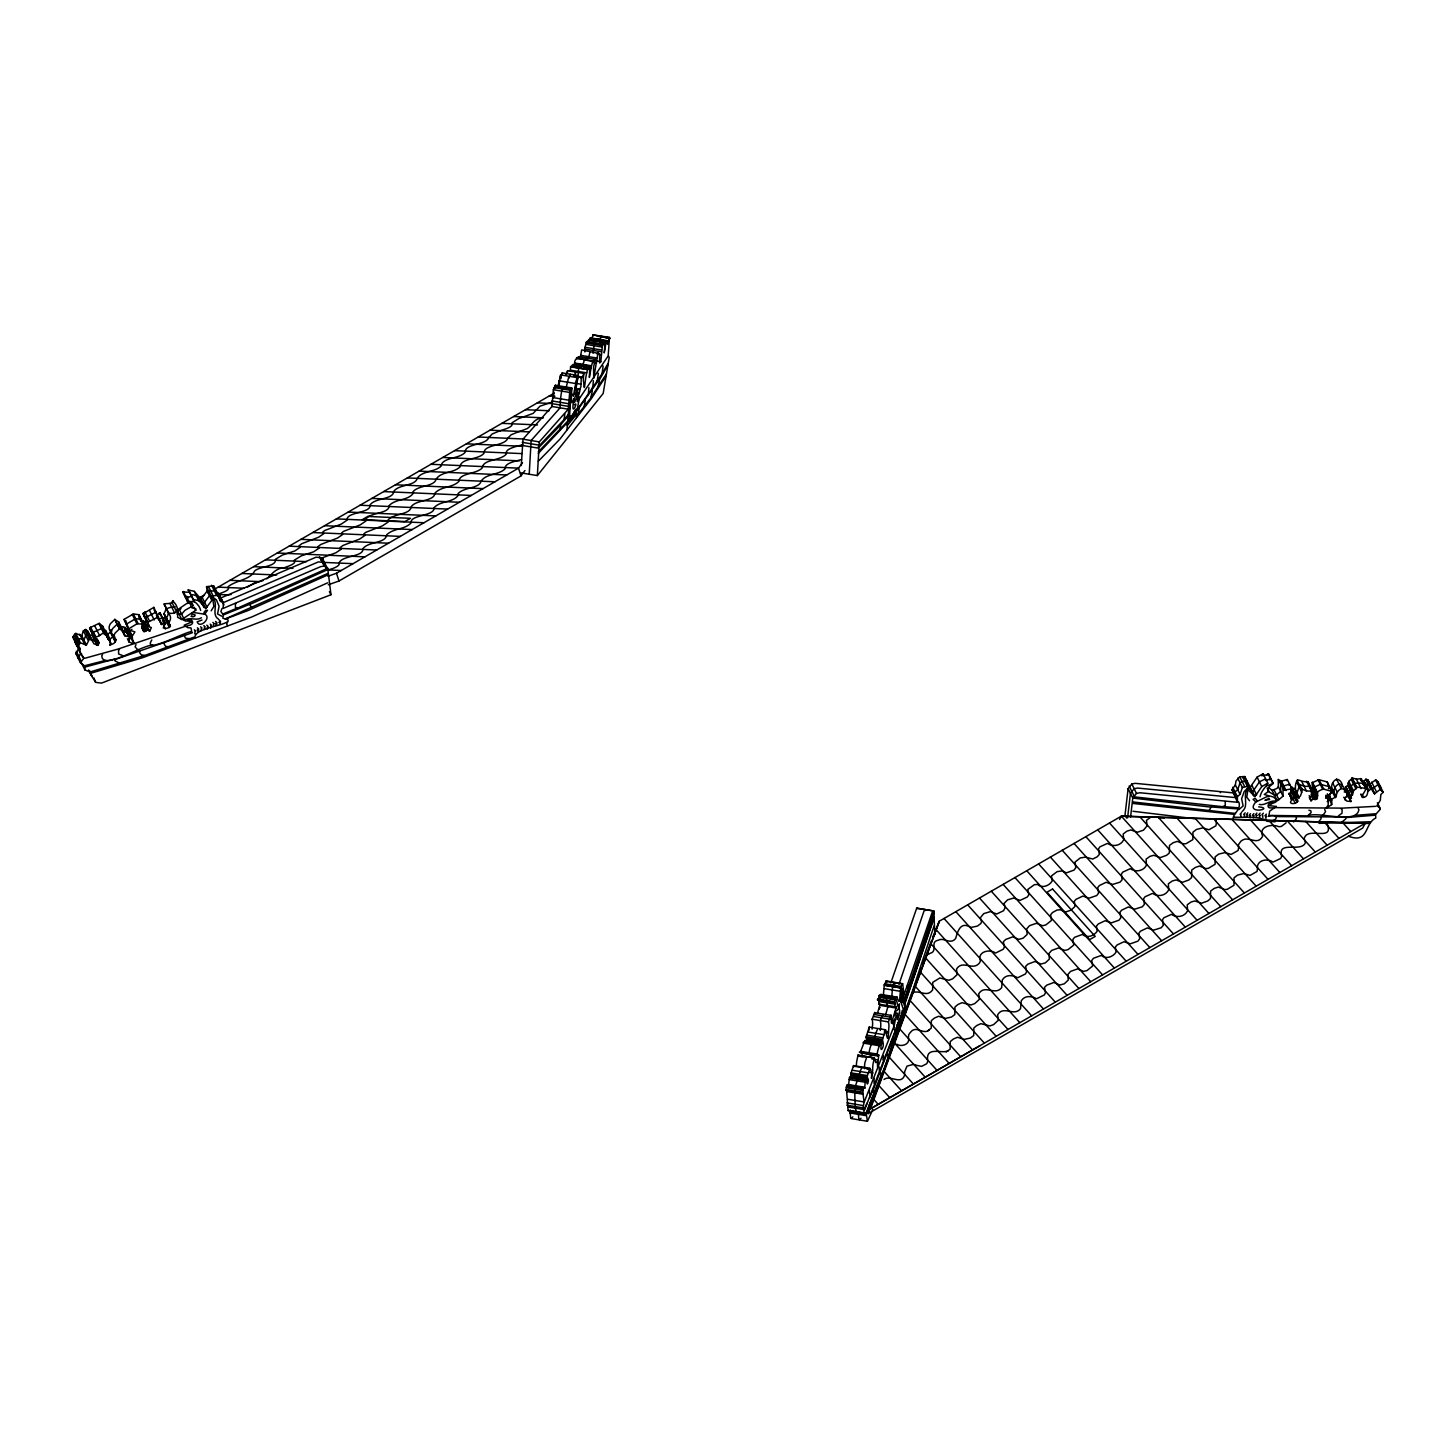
<?xml version="1.0" encoding="UTF-8"?>
<svg xmlns="http://www.w3.org/2000/svg" width="1456" height="1456" viewBox="0 0 1456 1456"><rect width="100%" height="100%" fill="white"/><g stroke="black" fill="none" stroke-linecap="round" stroke-linejoin="round"><path stroke-width="1.5" d="M867.394 1053.143C844.353 1049.43 877.677 1056.656 877.859 1055.818L878.732 1054.581L877.64 1067.266L877.258 1061.515L875.729 1062.571L874.328 1057.893L858.003 1055.181L856.765 1061.169A8.736 1.966 -80.6 0 0 856.365 1065.865M875.566 1054.49C861.734 1055.436 873.163 1050.286 870.069 1057.202M563.472 387.642C561.142 388.388 560.069 402.457 560.105 407.826L531.149 440.531L529.201 474.237M521.284 465.556L522.995 439.184L551.951 406.479L553.353 389.735L555.391 385.239L571.698 387.951L571.516 392.72L573.282 396.305L576.958 377.577L560.651 374.884L558.012 386.24M584.912 351.952C583.201 348.475 589.116 335.353 588.533 342.761M580.38 357.12L581.672 349.913L599.235 353.553A8.736 1.966 -80.6 0 1 599.581 358.394L599.617 362.981L600.818 361.689L602.493 344.872L605.241 342.324L604.222 352.88L606.388 340.886L607.498 344.289L609.463 337.392L608.208 355.519L609.209 357.393L603.166 393.484L537.355 475.584L521.048 472.891M895.24 1031.722L872.927 1090.726A5.569 1.256 -80.6 0 0 873.054 1091.873L874.273 1092.182M892.928 1037.873L893.183 1040.039L894.002 1039.366A15.889 3.585 -80.6 0 0 894.366 1038.801L894.384 1038.747M890.799 982.982L916.698 908.18L933.769 910.965L934.861 934.606M537.355 475.584L539.302 441.896L568.277 409.191L569.678 392.428L571.698 387.951M573.773 400.072L573.773 399.963A6.097 1.365 -80.6 0 0 573.737 398.908C571.316 406.952 575.957 395.413 576.631 391.664A12.704 2.857 -80.6 0 1 577.14 390.681L577.231 390.554M857.984 1055.291L874.328 1057.893L873.072 1063.881A8.736 1.966 -80.6 0 0 872.745 1070.051L871.489 1078.386L871.689 1072.617L869.814 1068.285L853.507 1065.592L850.759 1074.091L851.214 1077.003L868.395 1079.97C866.83 1093.201 866.047 1067.521 864.718 1088.123L846.791 1085.266L845.954 1090.362L862.935 1093.547L864.1 1101.955L863.099 1107.87L864.391 1113.258L866.138 1113.185L867.467 1121.266L872.854 1109.417M869.814 1068.285L867.066 1076.785L868.395 1079.97M864.391 1113.258L848.084 1110.564L846.628 1090.853M1325.67 798.288L1326.07 795.158L1328.4 799.872L1328.109 805.168L1326.307 807.989L1331.712 804.604C1333.15 798.489 1324.596 793.957 1333.914 791.991C1333.805 787.004 1339.083 780.58 1343.16 786.404A8.736 6.861 -26.4 0 1 1344.543 790.08M192.483 632.705L114.678 659.677A5.569 4.368 -26.4 0 0 115.133 661.006L119.374 663.062M208.317 592.101L208.317 593.447M323.214 560.36L322.158 557.848L316.079 557.175L220.566 598.088M184.421 635.526L185.331 638.074L188.17 638.565A15.889 12.467 -26.4 0 0 189.407 638.529L189.517 638.511M866.975 1040.239L866.174 1036.763L869.196 1027.081L885.503 1029.774C887.377 1039.457 888.124 1042.878 888.579 1030.429A9.173 2.057 -80.6 0 0 888.888 1024.442L888.415 1021.894L890.999 1015.36L874.674 1012.666L872.108 1019.2L872.581 1021.748A9.173 2.057 -80.6 0 1 872.271 1027.736L872.108 1029.119M878.751 1055.582L860.696 1052.47L860.66 1051.341L864.9 1040.549L882.809 1043.479L882.5 1039.457L885.503 1029.774M1244.534 777.486L1244.789 776.539L1239.784 776.812L1235.962 781.053L1235.38 784.948L1240.057 794.375L1237.382 796.687L1237.491 802.274L1139.921 792.756L1136.499 793.393L1132.786 798.07L1130.529 817.289M1246.864 782.2L1247.137 781.253L1242.132 781.508L1240.039 782.818L1237.727 789.662L1235.034 791.991L1235.143 797.56L1137.591 788.06L1134.169 788.679L1130.438 793.356L1127.581 817.835M1343.761 797.269L1346.782 801.091L1351.022 801.528L1350.058 799.162C1353.079 798.088 1348.474 795.777 1352.442 795.085L1353.479 790.845L1356.828 787.696C1348.529 771.88 1351.805 780.816 1360.723 778.632L1366.42 788.497L1361.742 796.396C1369.532 800.709 1369.441 783.765 1363.453 781.817L1365.728 779.288L1367.948 779.925L1374.628 793.738L1367.948 779.925M1356.828 787.696L1352.151 777.686M113.896 634.798L116.043 640.658L113.896 643.406L109.655 645.263L110.656 643.315C107.926 642.096 112.13 639.348 108.235 639.293L107.926 636.6L104.686 634.343L99.172 623.35L89.58 627.9L92.11 631.722M90.982 629.483L95.823 640.895L98.881 642.405L97.789 645.263L93.839 643.716L85.959 629.502L83.374 630.812L81.7 635.744L75.767 633.396L72.8 637.273L77.477 646.682L79.825 648.138L80.371 653.744L83.902 658.221L80.408 662.698L85.085 666.429L84.903 669.942L91.018 672.381L90.873 674.765L95.659 682.373L101.52 683.101L330.967 594.74L327.891 569.551L322.158 557.848M883.319 995.667L884.302 984.675L886.322 980.98L902.647 983.674L904.049 994.776L932.022 912.785L933.769 910.965M890.999 1015.105L891.418 1023.149L896.368 1006.915L895.094 1006.915L894.767 1002.347L877.458 999.835C879.843 998.179 878.077 995.212 880.771 994.393L897.078 997.105C901.173 1011.228 898.698 986.058 902.647 983.674M1328.4 799.872L1325.761 796.505L1329.528 794.94L1331.912 791.391L1327.235 781.963L1319.063 779.724L1312.256 782.691L1312.639 788.988L1317.316 798.416L1314.841 799.526L1311.201 794.011L1314.24 798.962M1312.42 782.181L1317.644 792.974L1317.316 798.416M901.155 989.898L901.155 989.771A54.363 12.23 -80.6 0 0 901.137 991.39L900.591 1002.11M1240.057 794.375L1242.368 787.532L1249.466 785.967L1244.789 776.539M578.997 357.958L579.033 356.702L595.34 359.414L593.575 367.058L593.739 378.323L597.997 352.607M587.15 359.304L587.187 358.067L584.529 359.577L582.891 364.946L591.263 367.003L589.352 377.45L589.826 367.076L573.082 364.437L570.661 366.73L570.261 371.153M874.637 1014.013L874.692 1012.411M882.791 1015.36C883.828 1012.976 879.206 1020.82 880.734 1023.095A9.173 2.057 -80.6 0 1 880.425 1029.083L880.279 1030.466M934.06 916.698L912.311 981.835A13.177 2.967 -80.6 0 1 912.075 981.708L911.729 980.434A6.971 1.565 -80.6 0 1 911.729 979.706L934.06 912.803M1256.71 801.073L1256.71 800.964A6.097 4.787 -26.4 0 0 1256.546 799.854L1255.072 798.361L1253.088 799.344L1255.946 801.983L1266.684 796.76A12.704 9.955 -26.4 0 1 1268.449 796.523L1268.722 796.505M565.893 374.793L567.585 370.698L583.892 373.391L583.419 377.796A9.173 2.057 -80.6 0 0 583.729 382.6C584.639 399.781 585.021 366.639 589.826 367.076M82.592 664.446L84.357 665.956M1327.071 823.568C1334.278 841.313 1310.491 827.954 1305.177 836.345L1304.139 838.365L1305.45 842.605C1301.482 853.016 1277.094 839.966 1281.717 856.292L1280.625 858.494L1272.963 862.116C1267.612 857.966 1257.056 860.023 1257.383 867.885M880.097 1072.217L880.097 1072.49A5.66 1.274 -80.6 0 0 880.116 1073.545C884.775 1076.967 891.145 1041.841 895.313 1036.526M576.958 377.577L576.558 380.999C582.127 365.292 572.135 394.885 578.542 389.152L579.524 390.481L580.889 386.732L581.308 376.977M887.177 1053.634L887.159 1053.889A5.951 1.347 -80.6 0 0 887.159 1054.927L888.196 1055.8M574.738 394.412L574.92 392.01A28.519 6.425 -80.6 0 1 575.266 388.716L575.83 384.912A31.741 7.153 -80.6 0 1 576.303 382.127L576.43 381.49M593.065 353.317L594.339 343.525L597.087 340.977M862.935 1093.547L863.117 1087.978L864.718 1088.123M567.585 370.698L567.294 373.482M1377.376 802.711L1380.27 809.281L1375.592 814.559L1375.774 818.017C1363.89 823.787 1369.259 844.134 1348.292 836.181M1352.151 778.287L1348.802 781.417L1347.765 785.658C1343.797 786.367 1348.402 788.661 1345.38 789.734L1350.021 799.926M555.391 385.239L555.155 388.57M141.796 627.845L143.944 631.595L147.875 629.957L149.64 631.322L151.369 627.609L149.113 626.608L143.125 613.722L153.863 607.37L161.361 624.333L164.2 622.222L165.183 623.022L163.272 627.882L165.383 628.683L169.296 627.463L170.37 625.989L164.055 613.613L164.601 612.448A9.173 7.189 -26.4 0 0 165.638 606.879C160.469 600.946 171.48 606.078 172.809 601C179.852 607.625 178.76 614.887 168.714 613.103L164.037 603.676M877.458 999.835L878.805 1000.236L878.787 1004.203L896.368 1006.915M574.883 366.111C572.19 350.095 589.862 365.529 595.34 359.414M583.092 365.547L591.245 366.894L593.011 360.542M891.472 997.014C892.783 993.611 891.563 981.326 894.985 983.965M907.634 984.675L907.634 984.766A17.872 4.022 -80.6 0 0 907.543 985.985L907.798 989.134L934.079 911.401M188.188 589.917L189.608 592.264L182.71 592.01L187.387 601.437L194.285 601.692L188.188 589.917L194.23 591.318L198.908 600.746L205.733 608.499L211.884 600.345L207.207 590.936L206.534 586.659L213.632 585.876L215.907 590.79M211.884 600.345L211.466 596.742L206.534 586.659M575.63 373.391L575.739 372.044L574.064 376.139L582.218 377.486L583.892 373.391M213.14 599.271L213.14 599.399A54.363 42.661 -26.4 0 0 213.031 600.837L213.886 606.424L211.175 610.792M216.271 591.991L218.618 593.375L223.296 602.802L223.187 608.408L320.757 566.602L324.178 566.093L326.836 567.276L327.891 569.551L249.995 604.367A6.971 5.478 -26.4 0 0 249.995 605.095L251.178 606.861M866.466 1080.206L849.612 1077.24L848.502 1085.157L846.791 1085.266M1327.235 781.963L1329.455 787.878L1328.436 788.661M1329.455 787.878L1329.583 786.677L1320.283 784.365L1314.75 786.895L1314.968 793.702L1311.892 794.248M172.864 602.129L173.009 600.582M175.193 606.824C176.522 606.952 162.235 607.079 167.986 611.593A9.173 7.189 -26.4 0 1 166.949 617.162L166.512 619.492L168.077 621.821L163.036 623.969M177.687 610.009L177.65 617.326L181.745 619.51L195.723 610.355L195.868 608.881L191.992 607.68L188.097 599.836M1289.051 793.174L1291.818 800.072C1285.812 806.005 1302.993 803.803 1296.149 798.161M1291.818 800.072L1289.616 794.139M576.449 417.69L576.54 414.305L567.239 425.571M892.51 1022.804L892.601 1023.823L893.256 1022.931A22.386 5.041 -80.6 0 1 894.221 1021.639C893.365 1026.243 893.42 1027.445 895.021 1031.321L864.627 1109.836M1297.46 779.815C1291.69 787.987 1299.662 807.898 1302.137 789.225C1292.327 773.555 1300.008 782.982 1307.961 781.708L1316.734 799.217M588.533 358.467L590.026 351.551M553.389 397.852L553.99 392.119M852.834 1116.879C848.812 1122.631 852.033 1108.926 848.084 1110.564M866.939 1042.605L867.139 1040.84M864.846 1041.713L864.9 1040.549M873.018 1043.06C871.707 1040.439 868.286 1053.216 869.396 1053.471M877.859 1055.818C875.438 1055.363 880.734 1039.93 881.153 1045.372C879.806 1054.726 884.811 1045.39 882.809 1043.479M578.178 374.392L578.651 368.168L581.727 366.548M560.269 377.523L560.651 374.884M566.948 429.848L568.768 408.918A11.393 2.566 -80.6 0 0 568.513 408.463M139.703 651.469L139.667 651.742A5.66 4.441 -26.4 0 0 139.721 652.798L141.305 654.854L144.726 655.473L193.721 637.218M559.122 384.712L559.504 382.218A31.741 7.153 -80.6 0 1 559.868 380.162M1268.649 787.569L1272.034 790.299L1276.821 788.533L1278.35 786.677L1278.313 779.379M1267.139 788.078L1268.686 791.209L1264.281 794.503L1273.327 796.978L1276.712 799.726L1278.932 799.653L1283.027 796.104L1282.991 788.806M568.677 377.086L566.166 387.587M164.346 643.024L164.291 643.279A5.951 4.677 -26.4 0 0 164.31 644.316L165.602 646.318L167.913 646.682M571.134 391.391L571.116 391.555A11.193 2.512 -80.6 0 0 570.879 393.284L569.569 416.634M877.458 1013.412L880.043 1004.203L878.787 1004.203M888.215 1005.568L885.612 1014.759M1260.041 796.796L1260.659 794.63A28.519 22.386 -26.4 0 1 1261.879 791.846L1263.826 788.861A31.741 24.916 -26.4 0 1 1265.519 786.768L1265.956 786.295M560.869 378.706L561.233 376.704M869.45 1090.726L869.469 1090.617A7.025 1.583 -80.6 0 0 869.232 1092.146L870.233 1095.458M77.477 646.682L80.444 642.824L86.377 645.154L89.38 639.166L92.547 640.622M879.042 1066.757L879.406 1071.015A8.59 1.929 -80.6 0 0 879.824 1070.906L879.934 1070.833M597.688 341.96L598.871 339.266M579.834 390.918L579.069 393.848A22.386 5.041 -80.6 0 0 578.087 396.505L577.522 399.581L579.47 396.96L577.286 409.409L588.388 393.921L588.879 387.569M1291.945 798.853L1291.399 797.87A9.173 7.189 -26.4 0 1 1290.362 792.665L1291.963 788.915L1284.137 790.044L1278.332 779.615L1281.444 781.18L1287.286 779.506L1286.904 780.689M1329.801 788.606L1331.567 787.277C1331.457 782.291 1336.754 775.884 1340.83 781.708A8.736 6.861 -26.4 0 1 1341.977 787.023M1331.821 800.181L1330.911 799.599L1336.244 796.687C1336.135 791.7 1341.431 785.294 1345.508 791.118A8.736 6.861 -26.4 0 1 1346.654 796.432L1344.598 797.852L1345.308 800.418M861.916 1055.837L862.425 1051.887L861.333 1053.125M874.31 1078.405L874.292 1078.532A5.569 1.256 -80.6 0 0 874.037 1080.061L874.073 1083.391L875.183 1083.337M893.784 1002.547C896.15 1000.873 894.384 997.924 897.078 997.105M895.895 1031.849L895.749 1030.338M897.697 1026.225L897.733 1024.114A7.626 1.711 -80.6 0 0 897.97 1023.077L897.569 1022.44M899.462 1022.076L899.499 1019.964A7.626 1.711 -80.6 0 0 899.753 1018.927L899.353 1018.29M901.209 1016.852L901.246 1014.741A7.626 1.711 -80.6 0 0 901.501 1013.704L901.173 1013.012M901.974 1014.777L902.01 1012.648A7.626 1.711 -80.6 0 0 902.265 1011.611L901.846 1010.974M902.738 1007.497L901.482 1003.712L901.446 989.37A11.193 2.512 -80.6 0 0 901.191 988.624L901.173 988.569M1329.474 795.467L1329.364 799.89L1327.199 801.655M1327.344 793.793L1331.712 804.604M897.806 1013.103L896.678 1015.596M896.732 1028.755L896.623 1027.099M898.57 1023.914L898.643 1021.675A7.626 1.711 -80.6 0 0 898.88 1020.638L898.479 1020.001M900.409 1019.782L900.463 1017.544A7.626 1.711 -80.6 0 0 900.718 1016.506L900.299 1015.869M902.993 1012.047L903.048 1009.791A7.626 1.711 -80.6 0 0 903.302 1008.771L902.975 1008.08M143.361 612.721L149.113 626.608M559.959 429.702L560.014 429.502A13.177 2.967 -80.6 0 0 560.251 428.41L560.578 425.789A6.971 1.565 -80.6 0 0 560.578 425.061L538.247 448.102L521.94 445.409L522.722 444.571M571.626 388.807L568.677 415.925M589.753 339.412L590.335 337.828L607.025 340.613M573.518 401.365C570.752 419.237 578.96 399.654 574.41 404.877M1361.742 779.087L1360.832 780.689M1363.872 784.638L1363.071 783.346C1356.81 782.8 1350.859 782.072 1350.094 790.371C1346.09 791.063 1350.84 793.374 1347.728 794.448L1348.693 796.814L1346.563 796.669M1249.466 785.967L1248.793 790.462L1254.945 796.578L1261.77 786.568L1267.812 783.164L1263.135 773.737L1257.092 777.14L1250.267 787.15L1254.945 796.578M561.761 374.683L562.216 372.9L578.542 375.612M77.696 644.171L78.042 649.03L83.902 658.221M80.408 662.698L75.73 653.289L79.225 648.812M569.423 417.872L569.023 420.147A7.626 1.711 -80.6 0 0 569.26 420.183L569.296 422.167M570.461 416.562L570.06 418.837A7.626 1.711 -80.6 0 0 570.297 418.873L570.461 418.8M571.225 415.542L570.825 417.817A7.626 1.711 -80.6 0 0 571.061 417.872L571.243 417.781M572.008 415.215L571.607 417.49A7.626 1.711 -80.6 0 0 571.844 417.544L571.88 419.51M572.972 413.777L572.554 416.052A7.626 1.711 -80.6 0 0 572.809 416.088L572.972 415.997M573.828 411.993L573.427 414.287A7.626 1.711 -80.6 0 0 573.664 414.323L573.7 416.289M574.756 410.738L574.337 413.031A7.626 1.711 -80.6 0 0 574.592 413.067L574.629 415.051M575.684 409.409L575.266 411.684A7.626 1.711 -80.6 0 0 575.52 411.72L575.684 411.648M576.558 409.118L576.139 411.393A7.626 1.711 -80.6 0 0 576.394 411.429L576.43 413.413M191.391 602.274L192.956 605.423L191.992 607.68M149.64 631.322L144.963 621.894L146.019 619.674M554.772 387.988L555.337 385.949L571.662 388.661M591.773 338.575L593.156 334.68L593.447 335.681M599.927 339.921L601.31 336.027L601.601 337.028M895.913 1030.065L895.931 1029.738A7.626 1.711 -80.6 0 0 896.168 1028.7L895.768 1028.063M1237.491 802.274L1231.994 789.643L1235.38 784.948M538.229 446.737L564.036 419.692L564.764 414.487A17.872 4.022 -80.6 0 0 564.673 413.631L564.673 413.631M126.526 632.85C124.088 628.828 126.272 626.007 120.702 626.808L119.756 626.116L122.086 630.83L127.436 631.959L126.818 632.705M127.6 626.699C125.416 633.433 141.05 647.683 128.965 641.932L129.766 636.672L125.089 627.245M592.41 388.042L592.483 387.787A8.59 1.929 -80.6 0 0 592.901 386.186L593.393 380.708M568.823 378.269L570.37 374.247M560.251 378.287L562.216 372.9M588.442 393.793L602.074 373.682L603.075 366.384A7.025 1.583 -80.6 0 0 602.875 365.802L602.875 365.802M912.311 981.835L904.758 1004.058M564.327 419.31L568.422 414.469M231.049 594.048L231.031 594.139A17.872 14.032 -26.4 0 0 230.849 594.758M235.708 603.548L235.726 603.476A17.872 14.032 -26.4 0 0 235.399 604.64L235.435 607.552L237.965 607.935L327.928 568.168M570.443 418.818L570.333 420.857M1216.251 819.983L1216.088 820.656A4.059 3.112 27.5 0 0 1216.124 821.657L1216.142 821.712M911.729 979.506L904.14 1001.109M934.006 926.143L912.348 991.263L881.062 1076.949L867.43 1109.417M917.771 908.708L917.444 908.271M907.943 989.061L904.14 1000.017M898.953 984.329L923.868 911.438L924.851 909.527L925.743 910.564M934.042 918.226L904.085 1005.186L903.612 996.086A11.393 2.566 -80.6 0 1 903.794 995.085M883.574 1055.746L882.918 1059.786L883.919 1060.532M77.223 646.646L74.984 642.078L77.186 638.638L82.027 638.929L83.72 640.567L85.704 635.526C90.836 630.594 89.926 642.296 95.441 640.567L98.407 644.735M895.094 1012.229L895.167 1012.047A12.704 2.857 -80.6 0 1 895.677 1010.974C899.426 1011.338 900.372 998.325 898.57 1006.533A6.097 1.365 -80.6 0 0 898.534 1007.752L898.534 1007.861M881.517 1074.2L869.141 1105.231M893.238 1028.118L864.464 1101.409M939.229 921.248L1121.266 816.215L1365.2 823.259L1362.689 828.1L868.104 1113.64L921.175 968.731M922.722 964.473L931.312 941.031M932.877 936.772L939.284 921.284L868.104 1113.64M1289.233 785.403L1289.634 784.202L1283.773 785.894L1280.661 784.329L1280.698 791.391L1276.603 794.94L1274.382 795.012L1268.231 791.463M576.722 416.088L590.772 397.943L592.21 391.555A5.66 1.274 -80.6 0 0 592.21 390.463L592.21 390.226M939.284 921.284L870.561 1108.689L980.015 1045.645M1126.598 818.017L1125.033 814.869L1128.109 788.661L1131.822 783.983L1135.243 783.346L1232.813 792.847M597.16 381.399L598.289 373.591A5.569 1.256 -80.6 0 0 598.034 373.1M590.772 397.943L606.442 373.864M578.414 394.722L577.249 401.583L578.123 400.637A38.493 8.663 -80.6 0 1 578.778 399.745M571.207 417.817L571.098 419.838M572.936 416.034L572.845 418.072M575.648 411.666L575.557 413.704M584.184 406.242L585.148 401.346A5.951 1.347 -80.6 0 0 585.148 400.291L585.148 400.072M905.141 1006.842L896.059 1032.067L895.859 1036.217M869.56 1105.705L865.865 1113.185M849.867 1111.201L850.304 1110.145M867.794 1110L866.193 1113.895M898.789 1008.116C902.065 1011.938 894.184 1027.099 897.97 1015.123M598.034 386.714L599.253 381.49A5.569 1.256 -80.6 0 0 599.381 379.834L607.68 365.511M869.596 1098.042L872.927 1090.144M182.983 619.874L185.549 621.057A22.386 17.563 -26.4 0 1 188.952 621.166L191.446 622.094L184.129 625.225L187.733 627.663L190.991 627.918L191.737 631.995C190.663 628.755 141.159 656.201 151.806 639.985M878.769 1009.536L878.86 1009.336A12.704 2.857 -80.6 0 1 879.369 1008.262L880.152 1007.425M105.542 630.666L104.359 630.211M107.107 634.998L111.366 631.231M113.714 635.944L109.437 639.712M848.32 1107.142L848.702 1106.196M577.923 414.268L577.959 414.214A15.889 3.585 -80.6 0 0 578.305 413.304L579.379 407.498M866.975 1103.211L864.409 1108.944M1368.13 791.227L1371.297 788.715L1374.3 793.72M162.38 621.184L163.017 619.783C162.071 615.215 157.758 623.168 156.52 615.142L158.868 619.856M205.733 608.499L201.055 599.089L207.207 590.936M577.34 392.192L576.139 395.868L577.504 393.193M1290.817 788.26L1291.8 787.132L1294.147 788.843M1298.825 798.252L1296.477 796.541L1295.494 797.67L1295.967 800.4L1297.715 801.291M1310.036 788.369L1310.309 786.404L1304.121 786.276L1299.808 784.529L1296.987 793.01L1294.147 791.827L1293.146 792.974L1293.62 795.686L1295.367 796.578M1302.137 789.225L1306.469 790.972L1312.639 791.118L1311.565 795.941L1309.308 797.688L1311.037 800.836L1313.549 798.707M894.821 1015.942L896.132 1012.666L894.967 1014.341M1119.591 819.437L1121.338 816.179L1365.109 823.168M607.898 363.745L602.111 373.591M106.834 637.309L107.999 635.071L105.706 633.433M607.862 356.392L579.069 399.017M148.348 624.369L147.311 626.608L145.545 625.261L141.596 626.881L143.944 631.595M1233.25 820.565C1231.448 813.868 1241.422 810.573 1238.983 802.456A11.393 8.936 -26.4 0 0 1238.364 801.928M1261.824 775.83L1263.135 773.737M606.133 375.848L591.245 398.798L559.959 439.111L538.301 461.224M1362.689 784.22L1363.453 781.817M1365.036 788.934L1368.058 783.983L1370.296 784.638L1371.971 789.006L1377.904 784.711L1380.561 786.859L1380.27 788.333M599.381 379.215L577.067 410.683M861.006 1118.226C856.983 1123.977 860.187 1110.273 856.237 1111.911L855.382 1107.798C854.708 1096.495 853.835 1084.975 858.421 1079.442M1265.009 779.124L1259.422 781.854L1252.615 791.864L1249.066 787.241M1267.812 783.164L1266.392 785.985L1273.29 783.437L1268.595 787.314L1267.721 789.261L1268.686 791.209M1374.628 793.738L1380.233 789.407L1383.2 792.301L1380.852 794.539L1380.306 800.309L1376.775 805.969L1379.724 807.407M893.893 1021.166L895.294 1019.801L894.184 1025.952A38.493 8.663 -80.6 0 0 893.529 1027.718M1286.139 822.786L1281.608 826.28A8.718 6.679 27.5 0 1 1278.732 826.662C1271.598 823.532 1258.366 826.589 1262.643 836.217C1257.365 846.282 1248.629 835.271 1241.804 840.603A28.847 22.095 27.5 0 0 1241.022 841.095L1238.528 844.535L1238.492 846.919M1312.639 788.988L1311.11 790.189M522.486 462.717L518.463 468.177L336.482 573.245L327.928 576.285M328.292 584.784L338.993 580.999L520.975 475.93L524.943 470.506M567.258 422.713L538.265 453.435M140.704 620.948L141.25 619.401L135.717 618.691L126.417 624.078L127.564 625.698L125.216 620.984L126.144 621.002M1247.519 788.606L1247.428 788.733A11.193 8.772 -26.4 0 0 1246.554 790.117C1243.096 797.742 1249.011 805.896 1242.059 811.593M119.465 624.788L118.719 621.985L114.86 619.419L110.492 623.605A8.736 6.861 -26.4 0 0 109.346 629.301L114.733 639.821L116.243 639.512M568.168 415.888L560.578 424.879M1377.922 783.619L1378.231 782.145L1375.556 779.997L1369.623 784.293M102.593 654.581L102.521 654.672A7.025 5.515 -26.4 0 0 101.793 655.782C102.175 671.252 144.29 643.77 152.807 645.317M132.569 641.313L132.278 636.108L134.917 631.868L128.874 629.957L124.088 619.382L133.388 613.977L138.902 614.687L143.744 624.551L143.361 630.976M181.745 619.51L177.068 610.1L188.643 602.202M567.694 421.184L538.265 451.942M143.58 624.096L136.937 623.841L128.765 628.792L128.874 629.957M136.009 644.498L135.117 646.883L137.264 649.267A8.59 6.734 -26.4 0 0 138.739 649.758L139.103 649.831M1277.695 800.418L1275.128 802.438A22.386 17.563 -26.4 0 0 1271.725 803.694L1269.414 805.732L1276.439 806.406L1269.687 811.119L1268.94 815.451L1307.652 815.888L1311.146 812.557L1310.8 810.755L1308.871 810.209M1311.037 800.836L1309.199 795.595M875.129 1041.586C872.381 1040.894 877.659 1028.427 877.386 1029.556M131.877 629.338L129.93 631.413L130.221 636.6L132.023 638.838L128.801 638.274M119.501 649.34L119.41 649.431A5.569 4.368 -26.4 0 0 118.518 650.577L118.664 653.981L122.504 655.509M896.659 1027.008L896.805 1026.498A7.626 1.711 -80.6 0 0 897.042 1025.479L896.641 1024.842M161.853 624.715L157.175 615.287L159.523 612.794L160.67 615.069M185.058 596.723L185.64 596.177C194.667 599.162 187.788 591.864 196.578 596.032L203.385 603.785L209.555 595.65L208.863 591.373L215.961 590.59L218.273 596.651L215.943 591.955M218.618 619.255C211.393 614.632 217.799 606.297 214.123 599.253A11.193 8.772 -26.4 0 0 213.249 598.161L213.249 598.161M883.992 1079.515C890.126 1074.364 900.936 1085.612 904.595 1075.22A10.72 8.208 27.5 0 0 904.613 1073.127L904.485 1072.38M87.487 630.466L90.054 635.162L93.73 635.326M201.456 617.781C196.378 620.948 191.373 617.271 185.767 619.546A8.408 6.588 -26.4 0 1 184.675 619.419M162.562 618.891L165.693 616.58M1244.425 777.395L1243.187 778.105M1208.516 810.865L1208.68 810.719A13.177 10.338 -26.4 0 0 1209.499 809.973L1210.682 807.825A6.971 5.478 -26.4 0 0 1210.682 807.097L1132.786 798.07L1128.109 788.661M1255.8 801.983C1244.37 815.251 1275.492 808.662 1258.676 806.861M95.659 638.893L94.258 637.328L95.277 636.545C99.081 638.056 102.903 630.666 104.686 634.343M148.039 622.149L158.54 616.78M1238.91 809.591L1243.133 805.951L1241.604 798.743L1244.261 791.482L1249.303 786.604L1244.625 777.195M1267.011 775.138L1268.613 774.01L1273.29 783.437M1269.341 779.834L1270.942 778.723L1265.519 780.507M141.76 621.093L144.963 621.894M247.393 587.15L253.999 583.183L263.008 580.598M81.554 653.526L78.624 655.928L78.06 657.985L79.607 659.896M903.63 1003.148C900.19 1001.528 905.304 989.843 900.773 987.932L884.374 985.239L900.663 987.896M266.757 578.778C271.781 574.556 275.275 568.222 284.211 567.731C287.178 566.493 297.206 563.891 294.33 560.141L301.283 555.883L313.695 551.788L319.064 548.166L317.954 546.601L320.757 544.489L337.483 538.065L342.579 534.57L341.632 532.896L343.598 531.349L360.269 524.87L366.129 520.866C364.473 512.585 390.117 514.368 388.97 505.814C395.213 498.498 408.426 500.991 413.486 492.911M929.383 1029.811C923.559 1035.544 916.097 1024.533 910.382 1032.468A13.286 10.174 27.5 0 0 908.726 1034.852L908.38 1037.855A13.341 10.228 27.5 0 1 908.671 1038.856C909.472 1044.735 900.955 1047.173 896.787 1044.189M197.324 630.084L197.925 629.738A7.626 5.988 -26.4 0 0 198.78 629.047L197.361 627.827M215.524 623.714L216.107 623.368A7.626 5.988 -26.4 0 0 216.962 622.695L215.543 621.457M219.128 622.349L219.71 622.003A7.626 5.988 -26.4 0 0 220.566 621.312L219.146 620.092M948.275 1050.777C942.087 1054.144 926.325 1045.936 927.545 1059.768A6.861 5.26 27.5 0 1 926.416 1063.917L921.575 1066.374L915.697 1065.173M853.762 1066.811L853.507 1065.592M887.359 1005.313C886.376 1002.147 885.339 998.47 888.924 995.758M1241.531 812.612L1240.112 814.304A7.626 5.988 -26.4 0 0 1240.967 814.705L1240.767 816.543A3.731 2.93 -26.4 0 0 1241.185 816.78M1245.135 812.794L1243.715 814.486A7.626 5.988 -26.4 0 0 1244.571 814.887L1244.37 816.707A3.731 2.93 -26.4 0 0 1244.789 816.962M1247.81 812.885L1246.391 814.577A7.626 5.988 -26.4 0 0 1247.246 814.978L1247.064 816.798A3.731 2.93 -26.4 0 0 1247.464 817.053M1250.522 813.667L1249.102 815.36A7.626 5.988 -26.4 0 0 1249.958 815.76L1250.558 815.924M1253.871 813.613L1252.451 815.305A7.626 5.988 -26.4 0 0 1253.307 815.706L1253.907 815.851M1256.892 813.085L1255.472 814.778A7.626 5.988 -26.4 0 0 1256.328 815.16L1256.91 815.324M1260.095 813.14L1258.676 814.832A7.626 5.988 -26.4 0 0 1259.531 815.233L1260.113 815.378M1263.317 813.14L1261.897 814.832A7.626 5.988 -26.4 0 0 1262.752 815.214L1262.57 817.053A3.731 2.93 -26.4 0 0 1262.989 817.307M1266.374 814.104L1264.955 815.797A7.626 5.988 -26.4 0 0 1265.81 816.179L1266.411 816.343M1318.099 822.422L1320.956 819.018A5.66 4.441 -26.4 0 0 1321.011 817.944L1320.974 817.69M1288.76 794.23L1292.728 792.483L1295.076 797.196L1291.09 798.925M176.631 611.12L180.526 608.863M198.107 598.725L202.002 596.469M177.013 610.901L180.926 608.626M198.598 598.434L204.477 595.031M214.305 589.371L553.935 393.284M870.633 1108.799L1365.2 823.259M927.836 1030.702L931.239 1028.191L931.349 1020.638L934.479 1018.035L938.629 1016.27L945.126 1018.454L951.387 1017.089L954.808 1014.595L954.954 1007.024L957.811 1004.567L961.961 1002.693L971.025 1004.949L974.719 1003.621L979.36 999.344L978.741 993.811C984.784 983.928 994.976 996.104 1001.655 987.678L1002.347 979.924C1005.787 974.155 1012.794 974.974 1017.689 977.759L1025.424 973.973L1026.626 971.771L1025.588 966.402L1027.918 964.145L1034.979 961.506L1040.985 964.036L1045.372 962.835L1049.357 959.104L1048.993 953.498L1051.687 950.404L1058.603 947.965L1064.791 950.404L1068.049 949.621L1073.745 945.071L1072.817 939.557L1074.601 937.3L1082.427 934.424C1087.086 938.519 1094.002 936.008 1097.169 931.203L1096.477 926.016L1098.261 923.978L1105.122 920.738L1111.347 922.867L1118.991 920.192L1120.811 917.771L1120.01 912.166L1121.63 910.182L1128.4 906.961L1134.806 909.145L1142.268 906.815L1144.38 904.394L1143.615 898.734L1145.053 896.75L1152.588 893.365C1157.829 897.169 1165.71 895.895 1168.713 889.798L1168.349 883.792L1172.262 880.989L1176.066 879.952L1182.563 882.281L1188.879 879.97L1191.59 877.622L1191.718 870.051L1195.394 867.412L1199.507 866.047L1205.823 868.613L1208.389 868.322L1215.087 864.282L1215.159 856.838L1218.727 854.09L1225.006 852.579L1231.157 854.417L1238.164 850.45L1238.674 847.101M197.434 630.029L198.671 630.375L198.107 631.504A3.731 2.93 -26.4 0 1 197.688 631.886M215.634 623.659L216.871 624.005L216.307 625.134A3.731 2.93 -26.4 0 1 215.888 625.516M219.237 622.294L220.475 622.64L219.911 623.769A3.731 2.93 -26.4 0 1 219.492 624.151M320.557 558.485L335.972 552.734L341.286 549.13L340.176 547.565L343.015 545.454L359.723 539.029L364.783 535.535L363.836 533.861L365.838 532.314L382.491 525.834L388.352 521.849L387.332 521.121M1132.75 796.705L1222.712 806.697L1225.242 805.459L1225.279 802.547A17.872 14.032 -26.4 0 0 1224.969 801.564L1224.969 801.564M570.497 366.821L586.804 369.515M1263.189 775.793L1268.613 774.01M190.973 606.897L185.021 610.282L181.618 614.141L176.849 613.941M1307.87 815.87C1317.735 810.956 1357.192 825.042 1358.885 809.463A7.025 5.515 -26.4 0 0 1358.157 808.571L1358.157 808.571M851.214 1077.003L852.106 1078.532M859.641 1078.223C857.693 1076.075 861.715 1067.339 861.788 1067.958M946.2 1051.96L950.131 1049.157L950.24 1041.622L953.371 1039.02L957.52 1037.254L964.018 1039.438L970.278 1038.073L973.7 1035.58L973.846 1028.009L976.703 1025.552L980.853 1023.677L989.916 1025.916L993.611 1024.605L998.252 1020.31L997.615 1014.796C1003.675 1004.913 1013.867 1017.089 1020.547 1008.644L1021.238 1000.909C1024.678 995.14 1031.685 995.959 1036.581 998.743L1044.316 994.958L1045.499 992.755L1044.48 987.386L1046.809 985.13L1053.871 982.491L1059.877 985.02L1064.263 983.819L1068.249 980.088L1067.885 974.483L1070.579 971.389L1077.495 968.932L1083.683 971.389L1086.94 970.606L1092.637 966.056L1091.709 960.541L1093.492 958.266L1101.318 955.409C1105.978 959.504 1112.894 956.992 1116.06 952.188L1115.369 947.001L1117.152 944.944L1124.014 941.723L1130.238 943.852L1137.882 941.177L1139.702 938.756L1138.901 933.132L1140.521 931.167L1147.292 927.945L1153.698 930.129L1161.16 927.781L1163.271 925.379L1162.507 919.719L1163.945 917.735L1171.479 914.35C1176.721 918.154 1184.602 916.88 1187.605 910.783L1187.241 904.777L1191.154 901.974L1194.957 900.936L1201.455 903.266L1207.77 900.955L1210.482 898.589L1210.609 891.036L1214.286 888.378L1218.381 887.032L1224.714 889.598L1227.281 889.307L1233.978 885.266L1234.051 877.822L1237.618 875.056L1243.897 873.545L1250.049 875.402L1257.056 871.434L1257.565 868.085M223.296 602.802L220.62 601.364L218.309 595.286L211.211 596.068L216.416 599.854L219.073 606.242L217.545 613.959L221.767 616.197M1321.575 815.851L1321.939 815.651A8.59 6.734 -26.4 0 0 1323.413 814.668L1325.561 811.574L1324.669 809.481M1150.513 817.362L1146.473 820.329L1147.073 825.88L1143.488 830.157L1137.391 832.25L1130.839 829.956L1126.853 831.194L1123.177 833.997L1123.632 838.656M327.837 573.427L225.189 618.927L222.859 618.181L223.332 614.814L220.893 611.593L221.694 609.099A11.393 8.936 -26.4 0 1 222.313 608.353M1355.409 815.342L1375.72 813.758M1250.431 815.906L1249.776 817.599A3.731 2.93 -26.4 0 0 1250.176 817.835M1253.798 815.833L1253.125 817.526A3.731 2.93 -26.4 0 0 1253.543 817.781M1266.283 816.325L1265.628 818.017A3.731 2.93 -26.4 0 0 1266.028 818.254M577.559 377.068L582.218 377.486M1293.692 821.93L1296.368 818.672A5.951 4.677 -26.4 0 0 1296.386 817.635L1296.331 817.398M250.013 604.185L223.514 614.869M327.691 582.8L252.143 616.816L143.034 657.566L91.164 673.163M320.72 559.868L323.25 558.74M236.8 608.299L222.677 614.086M222.895 602.802L318.409 561.889L324.488 562.562L326.071 569.26M327.818 574.938L248.193 610.483L225.28 619.073M1331.912 791.391L1323.741 789.152C1313.567 791.19 1319.3 798.434 1312.256 782.691M144.599 655.473L90.054 671.999M552.716 401.911L539.976 406.188L533.096 413.413L518.736 418.6L512.021 422.786C514.277 427.19 503.521 429.411 500.245 430.758M185.513 626.244L117.991 649.085L85.14 658.185M1164.418 817.908L1158.503 817.708M927.672 954.499L928.582 954.135A25.808 19.783 27.5 0 0 930.329 953.243C938.265 951.059 929.419 941.759 938.283 940.212C944.07 936.936 950.222 945.126 955.591 938.574C957.684 932.204 959.959 920.647 970.897 927.472L977.376 926.107L980.889 923.468L981.599 921.411L980.27 917.899L983.728 913.622L990.499 911.583L996.668 914.022L1003.566 910.71L1005.186 907.47L1004.058 903.484L1007.607 899.826L1013.831 898.006L1020.037 900.409L1027.317 897.005L1028.791 894.876L1027.863 889.361L1034.397 884.666L1037.618 884.484C1042.187 888.633 1049.212 885.83 1052.178 881.062L1051.487 875.893L1057.183 871.616L1062.298 870.925L1066.393 872.872L1074.055 870.087L1075.802 867.667L1075.019 862.098L1080.279 857.93L1085.63 857.129L1092.764 859.04L1097.169 856.82L1099.316 854.417L1098.552 848.775L1099.953 846.81L1107.488 843.388C1112.766 847.064 1120.483 845.954 1123.668 839.894L1123.632 838.692M1338.282 815.997L1342.013 813.231L1342.159 809.791A5.569 4.368 -26.4 0 0 1341.267 808.935L1341.176 808.863M521.557 459.532C516.662 461.006 504.959 462.899 505.214 467.958L505.196 468.741C498.698 475.257 485.94 473.418 481.135 481.19C479.133 489.016 462.808 486.941 457.675 494.203L458.513 494.876M127.127 635.18L130.822 633.942M1272.872 802.383C1267.739 802.056 1265.646 808.935 1271.871 807.88A38.493 30.212 -26.4 0 1 1274.164 807.953M522.176 444.935C517.426 446.064 504.977 448.776 506.379 453.235L506.342 454.035C500.828 460.733 484.429 459.04 482.373 466.921L482.446 467.685C477.259 474.037 460.26 472.927 459.022 480.48L459.131 481.208C452.416 488.106 441.295 486.086 434.871 493.202C434.543 501.61 415.761 499.535 411.174 506.797C410.374 515.297 391.518 513.24 387.314 521.121M218.436 594.139C220.948 592.883 230.885 590.335 228.046 587.205L228.501 586.331C237.037 580.034 250.468 579.725 254.654 570.934C259.568 566.329 276.786 566.73 275.439 559.304L282.391 555.045L294.804 550.969L300.173 547.329L299.062 545.763L301.883 543.652L318.591 537.228L323.687 533.733L322.741 532.059L324.706 530.53L341.377 524.033L347.238 520.047C345.582 511.748 371.225 513.549 370.079 504.977C374.592 497.752 393.466 499.808 393.757 491.364C398.889 484.12 415.251 486.177 417.235 478.369C421.985 470.561 434.925 472.49 441.35 465.865L441.259 465.119C443.407 457.202 459.75 458.931 465.247 452.215L465.265 451.415C465.811 443.461 486.14 445.281 488.797 437.473M1256.801 815.305L1256.128 816.998A3.731 2.93 -26.4 0 0 1256.546 817.235M1260.004 815.378L1259.331 817.053A3.731 2.93 -26.4 0 0 1259.749 817.307M111.402 630.029L109.728 630.23M203.967 613.577L203.967 613.467A6.097 4.787 -26.4 0 1 204.131 612.303L205.605 610.337L207.48 610.301L204.732 614.232L193.994 612.576A12.704 9.955 -26.4 0 0 192.228 612.921L191.955 612.994M227.009 622.058C218.418 627.026 195.049 628.173 194.667 638.092M105.16 660.514L84.958 665.665M1341.304 822.549L1345.544 819.073A5.569 4.368 -26.4 0 0 1345.999 817.599L1374.955 815.196M114.66 659.077L85.722 666.866M1271.161 821.22L1271.27 821.202A15.889 12.467 -26.4 0 0 1272.508 820.82C1279.205 818.472 1276.239 813.777 1268.194 816.397M113.058 634.943L111.675 634.015A8.736 6.861 -26.4 0 1 112.84 628.319L117.208 624.133L121.066 626.681L122.086 630.83M914.55 992.173C920.793 990.808 927.363 997.324 932.641 989.862L932.768 982.309L939.83 977.995L948.875 980.252L952.606 978.869L957.138 974.628L956.537 969.095C962.634 959.267 972.826 971.461 979.488 962.944L980.452 960.978C976.849 951.915 989.479 948.457 995.54 953.079L1003.239 949.257L1004.403 947.073L1003.384 941.704L1005.75 939.429L1012.812 936.827L1018.781 939.375L1023.186 938.137L1027.153 934.424L1026.771 928.819L1029.483 925.725L1036.399 923.286L1042.605 925.743L1045.863 924.924L1051.541 920.374L1050.595 914.878L1052.397 912.603L1056.892 910.091L1060.223 909.745L1065.446 912.057L1071.015 910.164L1074.983 906.451L1074.255 901.355L1076.002 899.335L1082.864 896.077L1089.088 898.17L1096.714 895.549L1098.588 893.129L1097.769 887.523L1099.371 885.557L1106.123 882.281L1112.53 884.447L1119.955 882.19L1122.121 879.788L1121.375 874.11L1122.758 872.126L1130.275 868.686C1135.571 872.399 1143.397 871.289 1146.491 865.173L1146.09 859.167L1149.949 856.365L1153.771 855.291L1160.305 857.602L1166.584 855.327L1169.35 852.979L1169.477 845.408L1173.099 842.769L1177.249 841.368L1183.582 843.934L1186.149 843.643L1192.846 839.621L1192.937 832.195L1196.486 829.429L1202.783 827.9L1208.953 829.756L1215.942 825.77L1216.47 822.422M519.137 431.595L526.817 428.756A28.847 8.135 -18 0 0 527.654 428.282C532.75 424.606 533.606 418.655 542.597 417.927M1269.141 798.307L1264.918 800.254L1269.668 799.526M500.081 430.739L492.292 433.924L488.761 437.455M518.973 431.577L511.183 434.762L507.653 438.274M326.908 570.188C330.676 569.405 340.941 566.402 339.139 562.726L339.667 561.798C344.217 555.519 363.236 556.611 362.944 549.112L363.217 548.293C369.169 541.213 385.785 543.616 386.732 534.771C393.575 527.982 404.622 529.966 411.156 522.795C409.573 514.605 435.107 516.37 433.997 507.762C440.313 500.5 453.38 502.939 458.531 494.894M579.033 356.702L576.685 357.83M191.009 616.325C194.594 618.363 197.943 613.031 191.537 614.942M1356.828 787.114L1366.42 788.497M1375.538 806.333L1342.687 808.116L1275.165 807.625M189.917 603.093L189.316 603.166A12.704 9.955 -26.4 0 0 187.551 603.494M1370.624 821.766L1318.954 823.35M1369.514 823.313L1363.872 823.586M1233.669 817.18C1244.298 817.671 1257.893 816.179 1266.647 820.365M1346.017 816.998L1276.257 816.561M128.838 634.161L134.371 643.552M202.002 620.019L197.161 621.839C199.8 629.338 211.848 617.672 204.877 614.195M905.068 1004.221L905.359 1010.136M187.806 620.238C193.703 618.381 194.412 624.952 188.807 625.407A38.493 30.212 -26.4 0 0 186.514 626.226M1233.942 814.341L1132.859 803.439M549.13 396.05L554.918 396.305M537.319 402.875L550.914 403.476M525.489 409.7L549.094 410.738M513.677 416.525L543.288 417.817M501.847 423.35L537.464 424.915M490.017 430.175L529.383 431.904M478.205 437L523.578 439.002M466.393 443.825L521.23 446.228M454.581 450.65L521.849 453.599M442.733 457.475L519.337 460.842M430.921 464.3L518.518 468.14L520.975 475.93M419.11 471.125L506.743 474.984M407.298 477.932L494.931 481.79M395.45 484.775L483.083 488.634M383.656 491.582L471.289 495.44M371.844 498.407L459.477 502.265M360.014 505.232L447.647 509.09M348.221 512.057L435.854 515.897M336.372 518.882L424.005 522.74M324.561 525.707L412.194 529.565M312.731 532.532L400.382 536.39M300.937 539.357L388.552 543.215M289.125 546.164L376.758 550.022M277.295 552.989L364.928 556.847M265.465 559.832L306.452 561.634M323.05 562.362L353.098 563.672M253.653 566.657L292.984 568.386M328.292 569.933L341.286 570.497M241.805 573.482L276.695 575.011M229.975 580.307L258.822 581.581M218.182 587.132L243.825 588.242M216.653 594.412L229.247 594.958M145.2 617.235L144.108 616.652M147.529 621.949L145.691 617.435L156.192 612.066L156.32 613.267M1237.163 808.844L1210.664 806.933M1275.092 821.803L1266.957 821.311M122.868 632.395L125.38 636.217L129.766 636.672M1238 807.771L1223.877 806.66M1235.489 813.449L1132.841 801.947M1344.216 791.973L1345.981 792.137M1132.986 811.265L1196.341 818.927M574.538 402.438L578.997 392.519A8.408 1.893 -80.6 0 0 579.306 391.573M592.883 334.844L609.463 337.392M593.284 335.062L609.591 337.756M597.379 336.19L609.627 338.211M605.896 337.919L609.973 338.593M590.062 338.174L608.08 341.268M588.643 339.594L605.241 342.324M589.534 340.613L594.976 341.559M599.053 342.251L605.842 343.325M587.387 341.942L603.712 344.635M586.186 342.178L602.493 344.872M586.167 342.761L602.493 345.472M585.931 344.38L602.238 347.074M585.221 347.292L601.528 349.986M585.003 349.058L601.31 351.751M597.142 353.99L601.237 354.663M580.562 355.337L596.887 358.03M596.742 361.015L600.818 361.689M576.358 358.231L592.683 360.942M592.519 362.253L596.596 362.944M574.774 363.035L591.1 365.729M574.738 363.6L591.045 366.293M581.053 365.201L574.938 364.182L581.071 365.31M574.847 364.91L580.962 365.911M583.001 366.257L591.154 367.604M573.573 365.201L579.688 366.22M583.765 366.894L587.842 367.567M574.774 365.674L578.851 366.348M582.928 367.021L591.1 368.368M571.735 366.785L588.042 369.496M570.406 370.152L586.713 372.845M575.211 376.194L581.636 377.759M575.211 383.237L581.326 384.257M558.922 380.78L575.229 383.474M576.085 388.807L580.161 389.498M554.827 386.659L571.134 389.353M553.953 387.569L570.261 390.263M553.353 389.735L569.678 392.428M552.698 397.524L569.005 400.218M551.915 400.946L568.24 403.658M551.715 403.603L568.04 406.315M551.951 406.479L568.277 409.191M522.995 439.184L539.302 441.896M522.231 442.333L538.556 445.045M916.698 908.18L933.005 910.892M885.739 981.217L902.047 983.91M884.866 983.801L901.173 986.495M884.302 984.675L900.609 987.386M884.484 988.679L900.809 991.372M879.042 995.485L895.349 998.197M879.406 996.614L895.731 999.307M895.749 999.963L879.697 997.415A31.741 7.153 -80.6 0 1 880.17 998.234M877.64 999.053L893.948 1001.746M878.459 999.653L884.575 1000.672M886.613 1001L894.767 1002.347M879.06 1001.546L895.367 1004.24M879.861 1005.332L896.168 1008.043M874.364 1014.523L890.672 1017.216M873.782 1016.543L890.107 1019.236M872.108 1019.2L888.415 1021.894M884.356 1031.157L888.433 1031.831M884.393 1032.268L888.469 1032.941M867.958 1032.031L884.265 1034.725M866.611 1035.107L882.918 1037.819M866.174 1036.763L882.5 1039.457M866.12 1037.837L882.427 1040.549M866.411 1039.093L882.718 1041.786M866.393 1040.385L882.718 1043.078M864.955 1040.949L881.262 1043.643M863.317 1042.132L879.642 1044.826M862.989 1043.042L879.315 1045.736M860.66 1051.341L876.967 1054.053M871.853 1058.912L877.968 1059.932M853.507 1066.156L869.833 1068.868M866.702 1068.85L870.779 1069.523M869.05 1072.362L873.127 1073.036M852.288 1070.233L868.613 1072.926M851.05 1072.89L867.357 1075.584M850.759 1074.091L867.066 1076.785M850.814 1074.783L867.139 1077.476M851.159 1075.074L867.485 1077.786M851.123 1076.439L867.448 1079.133M849.358 1077.931L868.413 1081.226M848.975 1079.551L865.301 1082.263M847.92 1084.465L864.227 1087.177M848.502 1085.157L864.809 1087.869M846.537 1086.176L862.844 1088.87M846.409 1087.068L862.716 1089.761M846.373 1087.632L862.698 1090.326M846.027 1089.416L862.352 1092.109M845.954 1090.362L862.261 1093.056M846.682 1091.509L862.989 1094.202M847.792 1099.262L864.1 1101.955M846.955 1102.884L863.262 1105.577M846.791 1105.177L863.099 1107.87M848.138 1106.979L864.445 1109.672M849.831 1110.473L864.1 1112.839M849.885 1112.038L866.211 1114.732M849.794 1112.93L866.102 1115.624M851.159 1118.554L867.467 1121.266M849.722 1077.167L850.268 1078.095M212.867 622.44L214.287 623.659A7.626 5.988 -26.4 0 1 213.431 624.351L213.613 626.116A3.731 2.93 -26.4 0 1 213.213 626.499M210.155 624.133L211.575 625.352A7.626 5.988 -26.4 0 1 210.72 626.025L210.902 627.809A3.731 2.93 -26.4 0 1 210.501 628.191M206.807 625.17L208.226 626.408A7.626 5.988 -26.4 0 1 207.371 627.081L207.553 628.846A3.731 2.93 -26.4 0 1 207.134 629.229M203.785 625.643L205.205 626.863A7.626 5.988 -26.4 0 1 204.35 627.536L204.55 629.32A3.731 2.93 -26.4 0 1 204.131 629.702M200.582 626.772L202.002 627.991A7.626 5.988 -26.4 0 1 201.146 628.664L201.347 630.43A3.731 2.93 -26.4 0 1 200.928 630.812M194.303 629.793L195.723 631.03A7.626 5.988 -26.4 0 1 194.867 631.704L195.049 633.469A3.731 2.93 -26.4 0 1 194.649 633.851M198.908 600.746L192.865 599.344L194.285 601.692M186.659 597.306L188.516 597.961M182.71 592.01L184.311 592.592M187.387 601.437L190.845 602.657L192.956 605.423M76.731 642.915L75.148 641.969M226.736 619.31C231.013 620.383 224.315 623.787 227.791 625.661M94.021 678.005L95.659 682.373M915.442 1065.046L914.95 1064.827A6.042 4.623 27.5 0 0 913.494 1064.354L906.979 1066.138L904.467 1072.18M251.997 607.334L252.161 607.407A13.177 10.338 -26.4 0 1 251.178 606.861M1259.222 804.44C1264.918 805.805 1269.086 800.673 1274.91 801.018A8.408 6.588 -26.4 0 0 1276.002 800.527M105.305 632.814L107.489 636.29M114.733 639.821L114.023 638.729A8.736 6.861 -26.4 0 1 115.17 633.032L119.538 628.846L123.396 631.394L124.433 635.544M103.558 629.866L102.521 625.971L99.172 623.35M413.468 492.892L412.649 492.201C417.781 484.957 434.143 486.996 436.127 479.206C440.877 471.38 453.817 473.327 460.242 466.684C460.587 457.748 479.151 460.041 484.138 453.034L484.156 452.252C484.702 444.28 505.068 446.1 507.689 438.292M1248.211 785.002L1250.267 787.15M194.23 591.318L201.055 599.089M124.179 628.137L126.708 632.96M219.51 597.051L221.676 600.218M858.003 1055.181C865.628 1060.368 868.722 1051.578 864.919 1062.534A8.736 1.966 -80.6 0 0 864.591 1068.704M194.722 601.856L195.159 602.202A31.741 24.916 -26.4 0 1 196.851 603.712L198.799 606.078A28.519 22.386 -26.4 0 1 200.018 608.444L200.637 610.41M157.175 615.287L161.361 624.333M170.37 625.989L164.055 613.613M1246.736 782.527L1247.719 783.619M127.891 631.904L129.693 634.124M1342.978 822.895L1350.786 831.576M1324.359 822.167L1338.974 838.401M1305.759 821.475L1327.144 845.226M1287.468 821.111L1315.314 852.051M1269.65 821.275L1303.502 858.876M1250.995 820.511L1291.672 865.701M1232.358 819.783L1279.842 872.526M1214.504 819.91L1268.03 879.351M1195.867 819.164L1256.2 886.176M1177.249 818.418L1244.389 893.001M1158.63 817.671L1232.595 899.826M1139.957 816.925L1220.747 906.651M1121.338 816.179L1208.935 913.476M1109.472 822.968L1197.105 920.301M1097.66 829.774L1185.311 927.126M1085.83 836.618L1173.463 933.951M1074.018 843.424L1161.67 940.776M1062.207 850.249L1149.858 947.583M1050.377 857.074L1138.028 954.426M1038.583 863.881L1126.216 961.233M1026.735 870.724L1114.386 968.076M1014.923 877.549L1102.574 974.883M1003.111 884.374L1090.744 981.708M991.281 891.199L1078.932 988.533M979.488 898.006L1067.121 995.34M967.676 904.831L1055.309 1002.165M955.828 911.656L1043.479 1009.008M944.016 918.481L1031.649 1015.833M936.244 929.838L1019.819 1022.658M931.239 944.234L1007.989 1029.483M926.234 958.612L996.195 1036.308M920.574 972.28L984.365 1043.133M915.496 986.586L972.553 1049.958M910.182 1000.636L960.723 1056.783M904.977 1014.341L949.185 1063.444M900.081 1029.337L937.082 1070.433M894.985 1043.606L925.27 1077.24M889.379 1057.347L913.44 1084.083M884.192 1071.525L901.628 1090.89M879.115 1085.83L889.816 1097.715M873.909 1099.553L878.259 1104.394M895.877 999.963L896.004 1000.108A31.741 7.153 -80.6 0 1 896.496 1000.927L897.042 1002.492A28.519 6.425 -80.6 0 1 897.406 1004.367L897.569 1006.06M75.73 653.289L77.259 655.2M89.726 671.234L90.982 672.963M154.281 610.555L153.863 607.37M154.664 611.101L156.229 613.795M92.074 675.948L88.543 670.051L90.873 674.765M164.182 614.778L165.001 616.015M1378.231 782.145L1383.2 792.301M1376.466 780.216L1381.689 790.681M1375.556 779.997L1380.233 789.407M1371.643 782.109L1376.32 791.518M1366.62 779.288L1371.297 788.715M1365.728 779.288L1370.405 788.697M1377.94 804.567L1380.27 809.281M1363.835 780.944L1368.513 790.353M1360.723 778.632L1366.201 789.352M1356.391 779.197L1361.069 788.606M1362.07 794.339L1363.617 797.488M1361.342 794.466L1362.889 797.615M1360.723 794.139L1362.27 797.287M1351.314 779.542L1355.991 788.952M1348.802 781.417L1353.479 790.845M1348.074 782.873L1352.751 792.301M1347.765 785.658L1352.442 795.085M1346.836 788.715L1351.514 798.125M1345.653 786.841L1351.368 798.27M1345.38 789.734L1351.022 801.528M1336.462 778.96L1341.231 788.406M1332.604 782.8L1337.281 792.21M1331.567 787.277L1336.244 796.687M1330.62 788.278L1335.298 797.688M1329.292 795.649L1331.639 800.345M1328.564 794.885L1331.039 800.017M1319.063 779.724L1323.741 789.152M1317.935 779.652L1322.612 789.079M1312.639 784.147L1317.316 793.556M1312.402 784.82L1317.698 795.631M1312.73 786.75L1317.407 796.177M1312.875 792.028L1307.961 781.708M1306.487 781.144L1315.787 799.599M1310.946 791.682L1314.841 799.526M1311.237 795.74L1312.802 798.889M1301.791 781.563L1306.469 790.972M1297.132 783L1301.81 792.428M1294.639 788.297L1299.316 797.724M1291.8 787.132L1296.477 796.541M1287.286 779.506L1295.895 796.778M1295.84 798.762L1297.405 801.892M1290.653 789.771L1295.967 800.4M1290.617 793.975L1295.294 803.403M1281.444 781.18L1286.121 790.608M1279.46 780.634L1284.137 790.044M1278.35 786.677L1283.027 796.104M1268.012 773.664L1272.69 783.091M1274.255 790.226L1278.932 799.653M1272.034 790.299L1276.712 799.726M1257.092 777.14L1261.77 786.568M1251.96 785.567L1256.637 794.976M1248.939 786.367L1253.616 795.777M1242.805 777.14L1247.483 786.568M1239.784 776.812L1244.461 786.222M1237.691 778.123L1242.368 787.532M1232.704 787.277L1237.382 796.687M1231.994 789.643L1236.672 799.053M1131.822 783.983L1136.499 793.393M1129.164 786.022L1133.842 795.449M319.501 556.683L324.178 566.093M329.402 591.609L330.967 594.74M224.006 604.932L218.618 593.375M213.632 585.876L218.309 595.286M219.055 598.234L220.62 601.364M211.539 585.257L216.216 594.667M208.517 586.604L213.195 596.014M202.384 597.834L207.061 607.261M199.363 598.034L204.04 607.461M189.498 591.573L194.176 601M194.158 607.225L195.723 610.355M183.31 591.464L187.988 600.891M179.288 609.427L183.966 618.855M171.863 602.22L176.54 611.629M169.879 603.421L174.556 612.849M165.729 617.107L170.407 626.535M164.619 618.036L169.296 627.463M160.105 612.849L164.783 622.276M159.523 612.794L165.347 624.497M163.818 625.552L165.383 628.683M149.531 610.537L154.209 619.965M144.836 611.684L149.513 621.111M143.125 613.722L148.821 624.788M143.198 620.547L147.875 629.957M142.451 620.62L147.129 630.029M146.437 630.521L138.902 614.687M138.684 616.725L141.032 621.421M141.814 623.004L145.837 631.285M141.723 625.625L144.89 631.667M133.388 613.977L138.065 623.405M132.259 614.432L136.937 623.841M124.088 619.382L132.278 636.108M124.961 627.718L129.639 637.127M127.418 638.802L128.965 641.932M118.719 621.985L123.396 631.394M120.702 626.808L125.38 636.217M114.86 619.419L119.538 628.846L114.769 619.473M110.692 632.832L115.37 642.26M105.669 630.357L110.347 639.766M102.521 625.971L107.926 636.6M108.272 637.874L110.62 642.569M108.326 638.62L110.656 643.315M105.906 634.579L108.235 639.293M99.172 623.932L103.849 633.342M94.931 626.244L99.609 635.671M97.315 639.257L98.881 642.405M93.311 632.013L95.659 636.727L93.493 636.181L91.928 632.614L92.929 631.831C98.571 631.558 100.5 626.298 104.85 630.685L105.979 633.906M96.424 638.292L97.989 641.441M90.6 627.117L95.277 636.545M97.37 640.549L98.935 643.698M89.58 627.9L94.258 637.328M89.799 628.683L95.823 640.895M93.111 635.853L97.789 645.263M92.383 635.981L97.061 645.39M85.595 629.429L90.272 638.838M84.703 629.738L89.38 639.166M83.374 630.812L88.052 640.24M81.7 635.744L86.377 645.154M81.372 635.872L86.05 645.281M79.68 634.215L84.357 643.625M75.767 633.396L80.444 642.824M74.857 633.924L79.534 643.334M74.402 634.634L79.079 644.043M74.311 635.162L78.988 644.571M78.278 645.008L80.025 648.885M73.091 636.436L77.769 645.863M89.653 670.888L91.218 674.019M76.276 651.232L80.954 660.642M80.226 660.533L84.903 669.942M896.659 1015.869L893.311 1021.329A8.408 1.893 -80.6 0 1 893.001 1021.657M1220.274 792.064L1220.292 792.137A17.872 14.032 -26.4 0 1 1220.474 792.701M552.534 406.406L552.388 406.06A11.393 2.566 -80.6 0 0 552.206 405.769M336.482 573.245L338.993 580.999M886.322 980.98L886.831 982.618M1249.521 800.764L1246.791 797.196L1247.646 791.336A54.363 42.661 -26.4 0 0 1247.537 789.916L1247.537 789.916M869.287 1030.011L869.196 1027.081M168.714 613.103L170.334 616.307A9.173 7.189 -26.4 0 1 169.278 621.876L168.86 624.205M571.717 402.73L571.189 394.066A54.363 12.23 -80.6 0 0 571.152 392.683L571.152 392.683M548.366 410.847L548.366 410.92A17.872 4.022 -80.6 0 1 548.421 411.411M1233.687 792.501A11.393 8.936 -26.4 0 1 1234.051 792.81M367.822 516.443L362.253 519.665L404.932 521.539L410.501 518.318L367.822 516.443M1052.561 889.015L1046.991 892.219L1089.652 939.63L1095.221 936.408L1052.561 889.015"/></g></svg>
